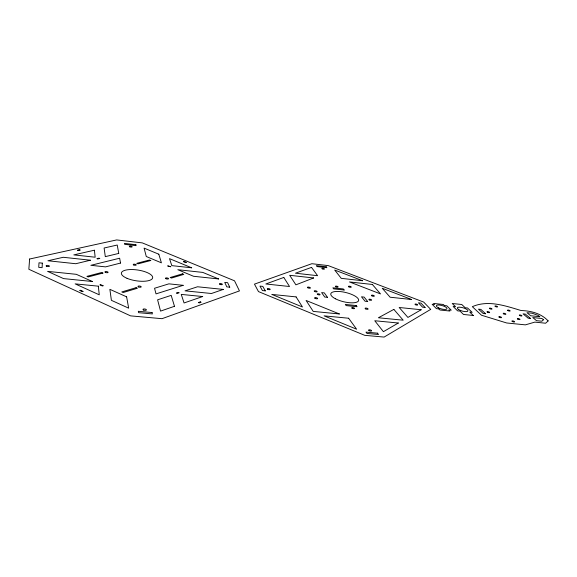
<?xml version="1.0" encoding="UTF-8"?>
<svg xmlns="http://www.w3.org/2000/svg" width="577" height="577" viewBox="0 0 577 577"><rect width="100%" height="100%" fill="white"/><g stroke="black" fill="none" stroke-linecap="round" stroke-linejoin="round"><path stroke-width="0.87" d="M42.323 263.141L42.107 267.685L38.738 267.339L38.998 262.787L42.323 263.141M29.622 259.015L28.85 269.257L130.604 315.871L162.007 318.684L239.455 290.909L234.514 280.797L142.295 242.888L116.655 239.924L29.622 259.015M548.15 320.899L545.626 323.221L534.85 322.117L525.387 324.865L506.678 322.976L481.485 315.222L472.325 306.675C488.2 299.694 505.488 305.882 521.11 310.534C530.999 310.837 541.212 313.419 548.15 320.899M543.455 319.752L541.817 321.216L536.495 320.668L532.759 317.538L541.926 318.497L543.455 319.752M430.687 309.38L384.116 337.076L364.751 335.338L258.474 291.594L254.457 284.136L311.861 263.703L328.241 265.608L423.691 302.081L430.687 309.38M398.31 323.019L383.402 331.674L374.769 320.747L398.31 323.019M421.152 309.748L407.925 317.429L399.176 307.491L421.152 309.748M393.86 309.395L378.389 317.768L403.179 320.192L393.86 309.395M313.628 277.963L295.9 284.829L289.69 275.301L313.628 277.963M283.805 277.443L265.824 283.978L289.524 286.502L283.805 277.443M311.515 267.375L295.446 273.209L317.588 275.691L311.515 267.375M200.291 301.879L198.38 302.55L199.238 302.925L201.142 302.247L200.291 301.879M174.478 306.293L160.543 311.111L157.593 299.816L171.196 295.374L174.478 306.293M202.686 296.535L184.07 302.968L181.257 294.407L202.686 296.535M223.263 289.416L211.442 293.505L185.058 290.844L197.529 286.769L223.263 289.416M178.343 292.409L176.389 293.044L177.226 293.404L179.18 292.77L178.343 292.409M183.169 285.319L156.021 293.881L154.549 288.255L168.873 283.848L183.169 285.319M136.1 287.671L121.805 291.926L123.139 292.525L137.42 288.248L136.1 287.671M182.548 273.837L170.201 277.515L171.477 278.056L183.803 274.371L182.548 273.837M82.994 291.378L82.201 291.601L79.698 290.462L80.499 290.238L82.994 291.378M103.067 285.745L102.309 285.954L99.85 284.85L100.607 284.641L103.067 285.745M170.734 266.733L167.806 265.939L170.734 266.733M186.241 262.376L183.385 261.605L186.241 262.376M102.901 273.072L88.194 276.938L86.911 276.369L101.631 272.517L102.901 273.072M150.756 260.508L138.026 263.848L136.792 263.328L149.544 259.996L150.756 260.508M120.521 263.062L105.555 266.877L90.87 265.312L119.641 258.222L120.521 263.062M99.734 258.489L97.636 258.994L96.878 258.669L98.977 258.164L99.734 258.489M90.387 260.22L75.789 263.725L47.941 260.761L63.254 257.284L90.387 260.22M118.754 253.418L105.31 256.642L104.105 248.009L117.232 245.03L118.754 253.418M94.404 250.209L73.827 254.883L95.162 257.219L94.404 250.209M79.525 249.769L77.39 250.245L80.261 250.086L79.525 249.769M152.061 312.554L138.321 311.291L138.603 312.676L152.386 313.931L152.061 312.554M377.509 333.167L365.977 332.114L366.972 333.448L378.534 334.501L377.509 333.167M348.616 318.23L324.108 315.864L356.622 329.2L348.616 318.23M339.341 313.953L313.217 311.4L306.091 300.466L339.341 313.953M92.392 281.511L63.557 278.604L47.617 271.37L76.323 274.32L92.392 281.511M98.321 286.17L75.161 283.877L99.266 294.818L98.321 286.17M473.299 315.475L463.511 314.472L460.042 311.097L457.604 310.844L453.14 306.481L455.556 306.733L452.224 303.495L461.78 304.512L465.185 307.75L467.579 308.003L472.174 312.359L469.757 312.107L473.299 315.475M356.16 305.558L345.313 304.454L346.178 305.608L357.055 306.712L356.16 305.558M229.74 287.173L226.804 286.87L224.742 282.384L227.641 282.694L229.74 287.173M265.29 290.866L262.434 290.57L259.967 286.098L262.795 286.401L265.29 290.866M327.469 297.328L324.75 297.047L321.613 292.604L324.303 292.885L327.469 297.328M367.693 301.504L365.061 301.23L361.498 296.809L364.109 297.09L367.693 301.504M425.09 307.469L422.573 307.202L418.448 302.817L420.936 303.084L425.09 307.469M438.895 308.897L436.407 308.645L432.144 304.267L434.611 304.526L433.551 303.444L443.324 304.483L444.398 305.558L446.836 305.817L451.243 310.181L448.783 309.928L449.894 311.032L439.984 310.008L438.895 308.897M485.582 313.751L483.194 313.499L478.492 309.157L480.857 309.402L485.582 313.751M530.451 318.41L528.157 318.172L523.058 313.859L525.337 314.097L530.451 318.41M296.088 296.903L271.774 294.4L302.456 306.986L296.088 296.903M539.747 316.701L530.616 315.742L526.967 312.691L532.21 313.246L538.24 315.468L539.747 316.701M344.137 290.007L333.679 288.882L332.886 287.822L343.322 288.947L344.137 290.007M218.582 278.943L193.54 276.275L177.831 269.704L202.787 272.409L218.582 278.943M411.61 299.513L390.131 297.22L382.241 288.255L411.61 299.513M372.374 284.475L349.518 281.944L380.51 293.917L372.374 284.475M191.665 267.807L171.809 265.629L169.508 258.64L191.665 267.807M362.608 280.732L341.252 278.345L334.696 270.043L362.608 280.732M135.862 244.713L124.444 243.393L124.639 244.331L136.085 245.658L135.862 244.713M326.178 266.776L316.311 265.636L317.011 266.574L326.899 267.714L326.178 266.776M158.812 254.212L144.084 248.117L146.277 256.505L161.409 262.831L158.812 254.212M126.615 296.83L109.868 289.337L111.397 300.328L128.671 308.168L126.615 296.83M46.593 266.264A1.673 0.57 6.5 0 0 49.384 266.3A1.673 0.57 6.5 0 0 47.364 265.391A1.673 0.57 6.5 0 0 46.593 266.264M166.061 278.749A1.558 0.534 9.3 0 0 168.534 278.763A1.558 0.534 9.3 0 0 166.457 277.876A1.558 0.534 9.3 0 0 166.061 278.749M143.601 310.015A1.731 0.656 8.4 0 0 146.392 309.972A1.731 0.656 8.4 0 0 144.113 308.947A1.731 0.656 8.4 0 0 143.601 310.015M220.032 284.396A1.507 0.519 10.7 0 0 222.369 284.396A1.507 0.519 10.7 0 0 220.263 283.523A1.507 0.519 10.7 0 0 220.032 284.396M129.782 246.797A1.457 0.462 8.8 0 0 132.14 246.862A1.457 0.462 8.8 0 0 130.251 246.076A1.457 0.462 8.8 0 0 129.782 246.797M127.07 278.338A15.824 5.445 8.6 0 0 152.479 278.366A15.824 5.445 8.6 0 0 131.527 269.531A15.824 5.445 8.6 0 0 127.07 278.338M133.756 264.973A1.536 0.512 8.7 0 0 136.237 265.009A1.536 0.512 8.7 0 0 134.232 264.158A1.536 0.512 8.7 0 0 133.756 264.973M105.425 272.409A1.616 0.555 7.9 0 0 108.065 272.438A1.616 0.555 7.9 0 0 106.009 271.536A1.616 0.555 7.9 0 0 105.425 272.409M138.559 286.942A1.63 0.577 8.5 0 0 141.192 286.942A1.63 0.577 8.5 0 0 139.05 286.004A1.63 0.577 8.5 0 0 138.559 286.942M438.52 307.887A5.561 1.731 15.7 0 0 447.016 308.76A5.561 1.731 15.7 0 0 439.479 305.038A5.561 1.731 15.7 0 0 438.52 307.887M267.692 289.265A1.479 0.505 11.8 0 0 270.137 289.524A1.479 0.505 11.8 0 0 268.435 288.558A1.479 0.505 11.8 0 0 267.692 289.265M369.092 330.657A1.565 0.563 14.5 0 0 371.581 330.888A1.565 0.563 14.5 0 0 369.583 329.792A1.565 0.563 14.5 0 0 369.092 330.657M352.15 308.284A1.471 0.505 13.9 0 0 354.516 308.522A1.471 0.505 13.9 0 0 352.655 307.527A1.471 0.505 13.9 0 0 352.15 308.284M317.667 294.494A1.442 0.483 13 0 0 320.019 294.739A1.442 0.483 13 0 0 318.259 293.78A1.442 0.483 13 0 0 317.667 294.494M335.857 286.776A1.392 0.447 13.4 0 0 338.108 287.021A1.392 0.447 13.4 0 0 336.384 286.113A1.392 0.447 13.4 0 0 335.857 286.776M322.262 268.832A1.32 0.404 13 0 0 324.411 269.077A1.32 0.404 13 0 0 322.795 268.24A1.32 0.404 13 0 0 322.262 268.832M369.345 299.896A1.421 0.462 14.2 0 0 371.602 300.134A1.421 0.462 14.2 0 0 369.785 299.189A1.421 0.462 14.2 0 0 369.345 299.896M335.439 298.785A14.324 4.739 13.6 0 0 358.382 301.05A14.324 4.739 13.6 0 0 340.286 291.58A14.324 4.739 13.6 0 0 335.439 298.785M415.49 304.721A1.399 0.447 15.2 0 0 417.661 304.952A1.399 0.447 15.2 0 0 415.808 304.014A1.399 0.447 15.2 0 0 415.49 304.721M315.064 298.352A1.551 0.527 13 0 0 317.595 298.612A1.551 0.527 13 0 0 315.713 297.581A1.551 0.527 13 0 0 315.064 298.352M307.909 287.8A1.507 0.498 12.8 0 0 310.376 288.067A1.507 0.498 12.8 0 0 308.558 287.079A1.507 0.498 12.8 0 0 307.909 287.8M365.623 308.883A1.551 0.519 14.2 0 0 368.09 309.135A1.551 0.519 14.2 0 0 366.121 308.082A1.551 0.519 14.2 0 0 365.623 308.883M371.985 295.878A1.479 0.476 14.2 0 0 374.336 296.124A1.479 0.476 14.2 0 0 372.446 295.143A1.479 0.476 14.2 0 0 371.985 295.878M314.645 291.472A1.522 0.505 13 0 0 317.119 291.731A1.522 0.505 13 0 0 315.28 290.736A1.522 0.505 13 0 0 314.645 291.472M348.905 286.884A1.457 0.462 13.7 0 0 351.249 287.144A1.457 0.462 13.7 0 0 349.417 286.192A1.457 0.462 13.7 0 0 348.905 286.884M487.356 312.128A1.378 0.411 16.5 0 0 489.599 312.575A1.378 0.411 16.5 0 0 488.07 311.609A1.378 0.411 16.5 0 0 487.356 312.128M495.297 306.474A1.342 0.389 16.5 0 0 497.489 306.914A1.342 0.389 16.5 0 0 495.982 305.983A1.342 0.389 16.5 0 0 495.297 306.474M519.668 315.504A1.37 0.397 17.1 0 0 521.875 315.951A1.37 0.397 17.1 0 0 520.303 314.992A1.37 0.397 17.1 0 0 519.668 315.504M512.275 321.468A1.399 0.418 17.1 0 0 514.54 321.923A1.399 0.418 17.1 0 0 512.939 320.927A1.399 0.418 17.1 0 0 512.275 321.468M499.199 317.177A1.392 0.418 16.8 0 0 501.463 317.624A1.392 0.418 16.8 0 0 499.898 316.643A1.392 0.418 16.8 0 0 499.199 317.177M489.729 308.645A1.356 0.404 16.5 0 0 491.936 309.092A1.356 0.404 16.5 0 0 490.428 308.147A1.356 0.404 16.5 0 0 489.729 308.645M507.919 310.577A1.356 0.397 16.8 0 0 510.111 311.017A1.356 0.397 16.8 0 0 508.575 310.08A1.356 0.397 16.8 0 0 507.919 310.577M517.72 319.081A1.385 0.411 17.1 0 0 519.956 319.528A1.385 0.411 17.1 0 0 518.362 318.547A1.385 0.411 17.1 0 0 517.72 319.081M458.571 309.51A5.532 1.695 16.1 0 0 467.666 311.313A5.532 1.695 16.1 0 0 461.672 307.44A5.532 1.695 16.1 0 0 458.571 309.51M503.57 313.823A1.37 0.404 16.8 0 0 505.798 314.27A1.37 0.404 16.8 0 0 504.248 313.304A1.37 0.404 16.8 0 0 503.57 313.823"/></g></svg>
